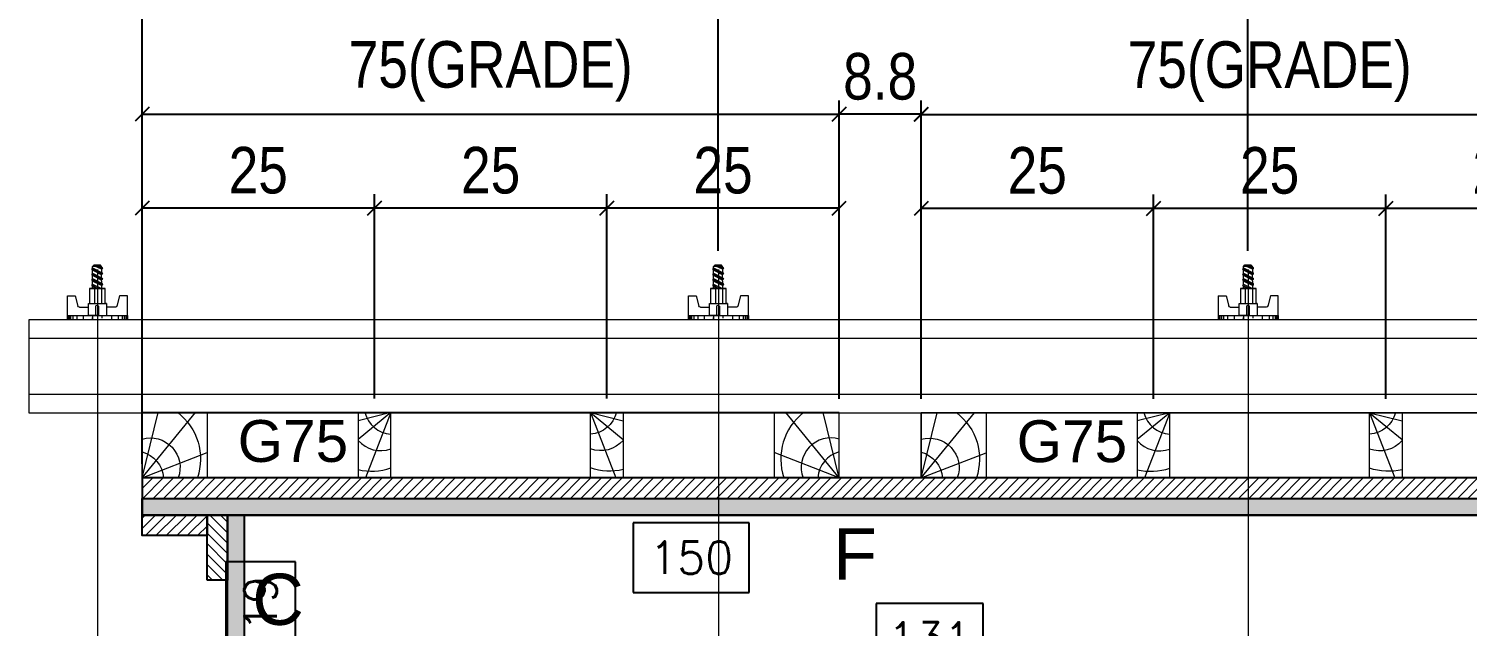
# Model space of a CAD drawing. Header units: millimetres. Extents: x 1945 to 8225, y 304 to 15137.
# Drawn here: x 5574.6 to 5884.1, y 11389.3 to 11517.7 of the extents above; entities that cross this region are included whole.
import ezdxf
from ezdxf.enums import TextEntityAlignment as Align

# ---------------------------------------------------------------- set-up
doc = ezdxf.new("R2010")
doc.units = ezdxf.units.MM
for name, color, linetype, lineweight in [('CONCRETO', 251, 'Continuous', 25), ('Hachura', 251, 'Continuous', 9), ('Madeira', 126, 'Continuous', 18), ('Perfil Metálico', 224, 'Continuous', 18)]:
    doc.layers.add(name, color=color, linetype=linetype, lineweight=lineweight)
for name, color, linetype in [('COTA', 241, 'Continuous'), ('MEIO_PONT', 93, 'Continuous'), ('Painéis', 200, 'Continuous'), ('SARRAFO', 251, 'Continuous'), ('TEXTO_GERAL', 7, 'Continuous')]:
    doc.layers.add(name, color=color, linetype=linetype)
doc.styles.add('ARIAL', font='arial.ttf')
doc.styles.add('COTA TECNICA 2X', font='techl___.ttf', dxfattribs={"height": 10})
doc.styles.add('ROMANS', font='romans.shx')
doc.styles.add('SANSSERIF', font='sas_____.pfb')
doc.dimstyles.new('Cota Seção interna', dxfattribs={"dimtxt": 7, "dimasz": 6, "dimexe": 0.18, "dimexo": 2, "dimgap": -4, "dimtad": 3, "dimdec": 1, "dimlfac": 0.5, "dimzin": 12, "dimdsep": 46, "dimtxsty": 'ROMANS', "dimblk": 'ARCHTICK', "dimcen": 0.09, "dimse1": 1, "dimse2": 1, "dimsd1": 1, "dimsd2": 1, "dimclrd": 180, "dimclre": 5, "dimclrt": 1, "dimadec": 0, "dimazin": 3, "dimtfac": 1, "dimtdec": 1, "dimtofl": 0, "dimtmove": 0, "dimatfit": 3, "dimldrblk": 'ARCHTICK', "dimfxl": 1, "dimtolj": 1, "dimtzin": 0, "dimarcsym": 0})
doc.dimstyles.new('SECAO PILAR', dxfattribs={"dimtxt": 10, "dimasz": 3, "dimexe": 3, "dimexo": 3, "dimgap": 3, "dimtad": 1, "dimdec": 1, "dimlfac": 0.5, "dimzin": 12, "dimdsep": 46, "dimtxsty": 'COTA TECNICA 2X', "dimblk1": 'OBLIQUE', "dimblk2": 'OBLIQUE', "dimsah": 1, "dimcen": 0.9, "dimclrd": 256, "dimclre": 256, "dimclrt": 256, "dimadec": 1, "dimazin": 3, "dimtfac": 1, "dimtdec": 1, "dimtmove": 0, "dimatfit": 3, "dimfxl": 1, "dimtolj": 1, "dimtzin": 12, "dimarcsym": 0})

# ---------------------------------------------------------------- blocks, each defined once
blk = doc.blocks.new('*D548')
at = {"layer": 'COTA', "color": 180, "lineweight": -2, "transparency": 16777216}
for p, q in [((5632.02, 11403.15), (5617.02, 11403.15)), ((5617.02, 11403.15), (5617.02, 11385.15)), ((5632.02, 11385.15), (5632.02, 11403.15)), ((5617.02, 11385.15), (5632.02, 11385.15))]:
    blk.add_line(p, q, dxfattribs=at)
at = {"layer": 'Defpoints', "color": 0, "transparency": 16777216}
for p in [(5621.02, 11413.15), (5636.02, 11413.15), (5621.02, 11375.15)]:
    blk.add_point(p, dxfattribs=at)
at = {"layer": 'COTA', "color": 1, "transparency": 16777216, "insert": (5624.52, 11394.15), "char_height": 7, "attachment_point": 5, "rotation": 90, "style": 'ROMANS'}
blk.add_mtext('\\A1;19', dxfattribs=at)
blk = doc.blocks.new('_ArchTick')
at = {"color": 0, "linetype": 'ByBlock', "const_width": 0.15}
blk.add_lwpolyline([(-0.5, -0.5), (0.5, 0.5)], dxfattribs=at)
blk = doc.blocks.new('C')
at = {"layer": 'Hachura', "color": 0}
for p, q in [((0, 3.22), (0, -3.22)), ((0.45, 3.22), (0, 3.22)), ((0.46, 3.16), (0, 3.16)), ((0.45, -3.23), (0.45, 3.22)), ((0.45, 3.22), (2.58, 3.22)), ((2.58, 3.22), (2.58, 2.39)), ((0.46, 3.05), (0, 3.05)), ((0.46, 2.88), (0, 2.88)), ((0, 2.75), (0, -1.16)), ((0.46, 2.65), (0, 2.65)), ((0.46, 2.23), (0, 2.23)), ((1.35, 1.94), (1.35, 0.96)), ((2.58, 2.39), (1.47, 2.09)), ((0.46, 1.51), (0, 1.51)), ((0.39, 0.49), (0.17, 0.49)), ((1.74, 0.97), (0.45, 0.97)), ((1.45, 0.1), (0.45, 0.1)), ((1.74, -0.97), (1.74, 0.97)), ((1.74, 0.97), (1.74, 0.84)), ((1.74, 0.97), (1.74, 0.84)), ((1.74, 0.84), (3.35, 0.84)), ((3.35, 0.45), (1.74, 0.45)), ((3.32, 0.84), (3.32, -0.84)), ((3.35, 0.84), (3.35, -0.84)), ((3.68, 0.45), (3.35, 0.45)), ((3.84, -0.52), (3.35, 0.45)), ((3.35, 0.06), (3.67, -0.57)), ((3.68, 0.45), (4.16, -0.52)), ((3.72, 0.5), (4.25, -0.57)), ((4.37, -0.55), (3.83, 0.53)), ((4.15, 0.45), (3.93, 0.45)), ((4.42, -0.52), (3.93, 0.45)), ((4.15, 0.45), (4.26, 0.45)), ((4.26, 0.45), (4.74, -0.52)), ((4.3, 0.5), (4.83, -0.57)), ((4.95, -0.55), (4.41, 0.53)), ((4.51, 0.45), (4.84, 0.45)), ((5, -0.52), (4.51, 0.45)), ((4.84, 0.45), (5.32, -0.52)), ((4.88, 0.5), (5.41, -0.57)), ((5.53, -0.55), (4.99, 0.53)), ((5.58, -0.52), (5.09, 0.45)), ((5.42, 0.45), (5.09, 0.45)), ((5.58, -0.52), (5.09, 0.45)), ((5.42, 0.45), (5.74, -0.19)), ((5.46, 0.5), (5.74, -0.07)), ((5.74, 0.19), (5.57, 0.53)), ((5.74, 0.32), (5.68, 0.45)), ((5.68, 0.45), (5.74, 0.45)), ((5.74, 0.45), (5.9, 0.29)), ((5.74, 0.45), (5.74, -0.52)), ((5.9, -0.36), (5.9, 0.29)), ((0.45, 0), (0, 0)), ((0.46, -1.52), (0, -1.52)), ((0.08, -0.48), (0.29, -0.48)), ((0.29, -0.48), (0.4, -0.48)), ((0.45, 0), (0.45, -0.97)), ((0.45, -0.16), (1.45, -0.16)), ((0.45, -0.65), (0.45, -0.32)), ((0.45, -3.23), (0.45, -0.65)), ((0.45, -0.97), (1.74, -0.97)), ((1.35, -1.94), (1.35, -0.97)), ((3.35, -0.32), (1.74, -0.32)), ((3.35, -0.84), (1.74, -0.84)), ((3.35, -0.07), (3.58, -0.52)), ((3.35, -0.52), (3.58, -0.52)), ((3.84, -0.52), (4.16, -0.52)), ((4.42, -0.52), (4.74, -0.52)), ((4.63, -0.52), (4.74, -0.52)), ((5, -0.52), (5.32, -0.52)), ((5.58, -0.52), (5.74, -0.52)), ((5.74, -0.52), (5.9, -0.36)), ((5.74, -0.52), (5.74, -0.52)), ((0.46, -2.23), (0, -2.23)), ((0.46, -2.65), (0, -2.65)), ((0.46, -2.88), (0, -2.88)), ((0.46, -3.05), (0, -3.05)), ((2.58, -2.39), (1.47, -2.1)), ((2.58, -3.23), (2.58, -2.39)), ((0.46, -3.16), (0, -3.16)), ((0, -3.22), (2.57, -3.22))]:
    blk.add_line(p, q, dxfattribs=at)
for centre, radius, start, end in [((1.52, 1.94), 0.161, 104.7436, 180), ((1.44, -0.03), 0.129, 272.695, 87.305), ((3.81, 0.39), 0.143, 25.5688, 154.4312), ((4.39, 0.39), 0.143, 25.5688, 154.4312), ((4.97, 0.39), 0.143, 25.5688, 154.4312), ((5.55, 0.39), 0.143, 25.5688, 154.4312), ((0.17, -0.37), 0.174, 221.744, 317.8592), ((3.71, -0.4), 0.174, 222.1408, 318.256), ((4.29, -0.4), 0.174, 222.1408, 318.256), ((4.87, -0.4), 0.174, 222.1408, 318.256), ((5.45, -0.4), 0.174, 222.1408, 318.256), ((5.61, -0.4), 0.174, 317.8592, 318.256), ((1.52, -1.94), 0.161, 180, 255.2564)]:
    blk.add_arc(centre, radius, start, end, dxfattribs=at)
blk = doc.blocks.new('_Oblique')
at = {"color": 0, "linetype": 'ByBlock', "lineweight": -2}
blk.add_line((-0.5, -0.5), (0.5, 0.5), dxfattribs=at)
blk = doc.blocks.new('*D550')
at = {"layer": 'COTA', "lineweight": -2, "transparency": 16777216}
for p, q in [((5599.02, 11424.19), (5599.02, 11571.55)), ((5921.02, 11424.15), (5921.02, 11571.55)), ((5599.02, 11568.55), (5921.02, 11568.55))]:
    blk.add_line(p, q, dxfattribs=at)
at = {"layer": 'Defpoints', "color": 0, "transparency": 16777216}
for p in [(5921.02, 11568.55), (5599.02, 11421.19), (5921.02, 11421.15)]:
    blk.add_point(p, dxfattribs=at)
at = {"layer": 'COTA', "lineweight": -2, "transparency": 16777216, "xscale": 3, "yscale": 3, "zscale": 3, "rotation": 180}
blk.add_blockref('_Oblique', (5599.02, 11568.55), dxfattribs=at)
at = {"layer": 'COTA', "lineweight": -2, "transparency": 16777216, "xscale": 3, "yscale": 3, "zscale": 3}
blk.add_blockref('_Oblique', (5921.02, 11568.55), dxfattribs=at)
at = {"layer": 'COTA', "transparency": 16777216, "insert": (5760.02, 11576.66), "char_height": 10, "attachment_point": 5, "style": 'COTA TECNICA 2X'}
blk.add_mtext('\\A1;161 PAINEL', dxfattribs=at)
blk = doc.blocks.new('*D556')
at = {"layer": 'COTA', "color": 180, "lineweight": -2, "transparency": 16777216}
for p, q in [((5729.67, 11411.52), (5704.67, 11411.52)), ((5704.67, 11411.52), (5704.67, 11396.52)), ((5729.67, 11396.52), (5729.67, 11411.52)), ((5704.67, 11396.52), (5729.67, 11396.52))]:
    blk.add_line(p, q, dxfattribs=at)
at = {"layer": 'Defpoints', "color": 0, "transparency": 16777216}
for p in [(5621.02, 11413.15), (5921.02, 11413.15), (5921.02, 11392.52)]:
    blk.add_point(p, dxfattribs=at)
at = {"layer": 'COTA', "color": 1, "transparency": 16777216, "insert": (5717.17, 11404.02), "char_height": 7, "attachment_point": 5, "style": 'ROMANS'}
blk.add_mtext('\\A1;150', dxfattribs=at)
blk = doc.blocks.new('*D564')
at = {"layer": 'COTA', "lineweight": -2, "transparency": 16777216}
for p, q in [((5599.02, 11424.19), (5599.02, 11538.02)), ((5722.95, 11469.95), (5722.95, 11538.02)), ((5599.02, 11535.02), (5722.95, 11535.02))]:
    blk.add_line(p, q, dxfattribs=at)
at = {"layer": 'Defpoints', "color": 0, "transparency": 16777216}
for p in [(5722.95, 11535.02), (5722.95, 11466.95), (5599.02, 11421.19)]:
    blk.add_point(p, dxfattribs=at)
at = {"layer": 'COTA', "lineweight": -2, "transparency": 16777216, "xscale": 3, "yscale": 3, "zscale": 3, "rotation": 180}
blk.add_blockref('_Oblique', (5599.02, 11535.02), dxfattribs=at)
at = {"layer": 'COTA', "lineweight": -2, "transparency": 16777216, "xscale": 3, "yscale": 3, "zscale": 3}
blk.add_blockref('_Oblique', (5722.95, 11535.02), dxfattribs=at)
at = {"layer": 'COTA', "transparency": 16777216, "insert": (5660.99, 11543.12), "char_height": 10, "attachment_point": 5, "style": 'COTA TECNICA 2X'}
blk.add_mtext('\\A1;62', dxfattribs=at)
blk = doc.blocks.new('*D565')
at = {"layer": 'COTA', "lineweight": -2, "transparency": 16777216}
for p, q in [((5722.95, 11469.95), (5722.95, 11538.02)), ((5836.95, 11469.95), (5836.95, 11538.02)), ((5722.95, 11535.02), (5836.95, 11535.02))]:
    blk.add_line(p, q, dxfattribs=at)
at = {"layer": 'Defpoints', "color": 0, "transparency": 16777216}
for p in [(5836.95, 11535.02), (5722.95, 11466.95), (5836.95, 11466.95)]:
    blk.add_point(p, dxfattribs=at)
at = {"layer": 'COTA', "lineweight": -2, "transparency": 16777216, "xscale": 3, "yscale": 3, "zscale": 3, "rotation": 180}
blk.add_blockref('_Oblique', (5722.95, 11535.02), dxfattribs=at)
at = {"layer": 'COTA', "lineweight": -2, "transparency": 16777216, "xscale": 3, "yscale": 3, "zscale": 3}
blk.add_blockref('_Oblique', (5836.95, 11535.02), dxfattribs=at)
at = {"layer": 'COTA', "transparency": 16777216, "insert": (5779.95, 11543.13), "char_height": 10, "attachment_point": 5, "style": 'COTA TECNICA 2X'}
blk.add_mtext('\\A1;57', dxfattribs=at)
blk = doc.blocks.new('*D567')
at = {"layer": 'COTA', "color": 180, "lineweight": -2, "transparency": 16777216}
for p, q in [((5779.98, 11394.15), (5756.98, 11394.15)), ((5756.98, 11394.15), (5756.98, 11379.15)), ((5779.98, 11379.15), (5779.98, 11394.15)), ((5756.98, 11379.15), (5779.98, 11379.15))]:
    blk.add_line(p, q, dxfattribs=at)
at = {"layer": 'Defpoints', "color": 0, "transparency": 16777216}
for p in [(5621.02, 11375.15), (5621.02, 11375.15), (5883.02, 11375.15)]:
    blk.add_point(p, dxfattribs=at)
at = {"layer": 'COTA', "color": 1, "transparency": 16777216, "insert": (5768.48, 11386.65), "char_height": 7, "attachment_point": 5, "style": 'ROMANS'}
blk.add_mtext('\\A1;131', dxfattribs=at)
blk = doc.blocks.new('PONTALETE')
at = {"layer": 'Madeira'}
for q in [(2.71, 7), (7, 5.76), (7, 1.74)]:
    blk.add_line((0, 0), q, dxfattribs=at)
blk.add_lwpolyline([(0, 0), (7, 0), (7, 7), (0, 7)], close=True, dxfattribs=at)
for centre, radius, start, end in [((2.04, 0.06), 6.23, 37.2818, 109.0913), ((1.09, 0.9), 3.19, 343.603, 109.9847), ((-0.21, -0.78), 3.09, 14.6322, 86.0383)]:
    blk.add_arc(centre, radius, start, end, dxfattribs=at)
blk = doc.blocks.new('MEIO PONTALETE')
at = {"layer": 'Madeira'}
for q in [(2.71, 7), (3.5, 2.88), (3.5, 0.87)]:
    blk.add_line((0, 0), q, dxfattribs=at)
blk.add_lwpolyline([(0, 0), (3.5, 0), (3.5, 7), (0, 7)], close=True, dxfattribs=at)
for centre, radius, start, end in [((2.04, 0.06), 6.23, 76.4499, 109.0913), ((1.09, 0.9), 3.19, 40.9063, 109.9847), ((-0.21, -0.78), 3.09, 14.6322, 86.0383)]:
    blk.add_arc(centre, radius, start, end, dxfattribs=at)
blk = doc.blocks.new('*D583')
at = {"layer": 'COTA', "lineweight": -2, "transparency": 16777216}
for p, q in [((5866.62, 11438.15), (5866.62, 11482.08)), ((5916.62, 11438.15), (5916.62, 11482.08)), ((5916.62, 11479.08), (5866.62, 11479.08))]:
    blk.add_line(p, q, dxfattribs=at)
at = {"layer": 'Defpoints', "color": 0, "transparency": 16777216}
for p in [(5866.62, 11479.08), (5866.62, 11435.15), (5916.62, 11435.15)]:
    blk.add_point(p, dxfattribs=at)
at = {"layer": 'COTA', "lineweight": -2, "transparency": 16777216, "xscale": 3, "yscale": 3, "zscale": 3, "rotation": 180}
blk.add_blockref('_Oblique', (5866.62, 11479.08), dxfattribs=at)
at = {"layer": 'COTA', "lineweight": -2, "transparency": 16777216, "xscale": 3, "yscale": 3, "zscale": 3}
blk.add_blockref('_Oblique', (5916.62, 11479.08), dxfattribs=at)
at = {"layer": 'COTA', "transparency": 16777216, "insert": (5891.62, 11487.19), "char_height": 10, "attachment_point": 5, "style": 'COTA TECNICA 2X'}
blk.add_mtext('\\A1;25', dxfattribs=at)
blk = doc.blocks.new('*D584')
at = {"layer": 'COTA', "lineweight": -2, "transparency": 16777216}
for p, q in [((5816.62, 11438.15), (5816.62, 11482.08)), ((5866.62, 11438.15), (5866.62, 11482.08)), ((5866.62, 11479.08), (5816.62, 11479.08))]:
    blk.add_line(p, q, dxfattribs=at)
at = {"layer": 'Defpoints', "color": 0, "transparency": 16777216}
for p in [(5816.62, 11479.08), (5816.62, 11435.15), (5866.62, 11435.15)]:
    blk.add_point(p, dxfattribs=at)
at = {"layer": 'COTA', "lineweight": -2, "transparency": 16777216, "xscale": 3, "yscale": 3, "zscale": 3, "rotation": 180}
blk.add_blockref('_Oblique', (5816.62, 11479.08), dxfattribs=at)
at = {"layer": 'COTA', "lineweight": -2, "transparency": 16777216, "xscale": 3, "yscale": 3, "zscale": 3}
blk.add_blockref('_Oblique', (5866.62, 11479.08), dxfattribs=at)
at = {"layer": 'COTA', "transparency": 16777216, "insert": (5841.62, 11487.19), "char_height": 10, "attachment_point": 5, "style": 'COTA TECNICA 2X'}
blk.add_mtext('\\A1;25', dxfattribs=at)
blk = doc.blocks.new('*D844')
at = {"layer": 'COTA', "lineweight": -2, "transparency": 16777216}
for p, q in [((5766.62, 11438.15), (5766.62, 11482.08)), ((5816.62, 11438.15), (5816.62, 11482.08)), ((5816.62, 11479.08), (5766.62, 11479.08))]:
    blk.add_line(p, q, dxfattribs=at)
at = {"layer": 'Defpoints', "color": 0, "transparency": 16777216}
for p in [(5766.62, 11479.08), (5766.62, 11435.15), (5816.62, 11435.15)]:
    blk.add_point(p, dxfattribs=at)
at = {"layer": 'COTA', "lineweight": -2, "transparency": 16777216, "xscale": 3, "yscale": 3, "zscale": 3, "rotation": 180}
blk.add_blockref('_Oblique', (5766.62, 11479.08), dxfattribs=at)
at = {"layer": 'COTA', "lineweight": -2, "transparency": 16777216, "xscale": 3, "yscale": 3, "zscale": 3}
blk.add_blockref('_Oblique', (5816.62, 11479.08), dxfattribs=at)
at = {"layer": 'COTA', "transparency": 16777216, "insert": (5791.62, 11487.19), "char_height": 10, "attachment_point": 5, "style": 'COTA TECNICA 2X'}
blk.add_mtext('\\A1;25', dxfattribs=at)
blk = doc.blocks.new('*D845')
at = {"layer": 'COTA', "lineweight": -2, "transparency": 16777216}
for p, q in [((5766.62, 11438.15), (5766.62, 11502.27)), ((5916.62, 11438.12), (5916.62, 11502.27)), ((5766.62, 11499.27), (5916.62, 11499.27))]:
    blk.add_line(p, q, dxfattribs=at)
at = {"layer": 'Defpoints', "color": 0, "transparency": 16777216}
for p in [(5916.62, 11499.27), (5766.62, 11435.15), (5916.62, 11435.12)]:
    blk.add_point(p, dxfattribs=at)
at = {"layer": 'COTA', "lineweight": -2, "transparency": 16777216, "xscale": 3, "yscale": 3, "zscale": 3, "rotation": 180}
blk.add_blockref('_Oblique', (5766.62, 11499.27), dxfattribs=at)
at = {"layer": 'COTA', "lineweight": -2, "transparency": 16777216, "xscale": 3, "yscale": 3, "zscale": 3}
blk.add_blockref('_Oblique', (5916.62, 11499.27), dxfattribs=at)
at = {"layer": 'COTA', "transparency": 16777216, "insert": (5841.62, 11508.49), "char_height": 10, "attachment_point": 5, "style": 'COTA TECNICA 2X'}
blk.add_mtext('\\A1;75(GRADE)', dxfattribs=at)
blk = doc.blocks.new('*D846')
at = {"layer": 'COTA', "lineweight": -2, "transparency": 16777216}
for p, q in [((5699.02, 11438.19), (5699.02, 11482.12)), ((5749.02, 11438.19), (5749.02, 11482.12)), ((5749.02, 11479.12), (5699.02, 11479.12))]:
    blk.add_line(p, q, dxfattribs=at)
at = {"layer": 'Defpoints', "color": 0, "transparency": 16777216}
for p in [(5699.02, 11479.12), (5699.02, 11435.19), (5749.02, 11435.19)]:
    blk.add_point(p, dxfattribs=at)
at = {"layer": 'COTA', "lineweight": -2, "transparency": 16777216, "xscale": 3, "yscale": 3, "zscale": 3, "rotation": 180}
blk.add_blockref('_Oblique', (5699.02, 11479.12), dxfattribs=at)
at = {"layer": 'COTA', "lineweight": -2, "transparency": 16777216, "xscale": 3, "yscale": 3, "zscale": 3}
blk.add_blockref('_Oblique', (5749.02, 11479.12), dxfattribs=at)
at = {"layer": 'COTA', "transparency": 16777216, "insert": (5724.02, 11487.23), "char_height": 10, "attachment_point": 5, "style": 'COTA TECNICA 2X'}
blk.add_mtext('\\A1;25', dxfattribs=at)
blk = doc.blocks.new('*D847')
at = {"layer": 'COTA', "lineweight": -2, "transparency": 16777216}
for p, q in [((5649.02, 11438.19), (5649.02, 11482.12)), ((5699.02, 11438.19), (5699.02, 11482.12)), ((5699.02, 11479.12), (5649.02, 11479.12))]:
    blk.add_line(p, q, dxfattribs=at)
at = {"layer": 'Defpoints', "color": 0, "transparency": 16777216}
for p in [(5649.02, 11479.12), (5649.02, 11435.19), (5699.02, 11435.19)]:
    blk.add_point(p, dxfattribs=at)
at = {"layer": 'COTA', "lineweight": -2, "transparency": 16777216, "xscale": 3, "yscale": 3, "zscale": 3, "rotation": 180}
blk.add_blockref('_Oblique', (5649.02, 11479.12), dxfattribs=at)
at = {"layer": 'COTA', "lineweight": -2, "transparency": 16777216, "xscale": 3, "yscale": 3, "zscale": 3}
blk.add_blockref('_Oblique', (5699.02, 11479.12), dxfattribs=at)
at = {"layer": 'COTA', "transparency": 16777216, "insert": (5674.02, 11487.23), "char_height": 10, "attachment_point": 5, "style": 'COTA TECNICA 2X'}
blk.add_mtext('\\A1;25', dxfattribs=at)
blk = doc.blocks.new('*D848')
at = {"layer": 'COTA', "lineweight": -2, "transparency": 16777216}
for p, q in [((5599.02, 11438.19), (5599.02, 11482.12)), ((5649.02, 11438.19), (5649.02, 11482.12)), ((5649.02, 11479.12), (5599.02, 11479.12))]:
    blk.add_line(p, q, dxfattribs=at)
at = {"layer": 'Defpoints', "color": 0, "transparency": 16777216}
for p in [(5599.02, 11479.12), (5599.02, 11435.19), (5649.02, 11435.19)]:
    blk.add_point(p, dxfattribs=at)
at = {"layer": 'COTA', "lineweight": -2, "transparency": 16777216, "xscale": 3, "yscale": 3, "zscale": 3, "rotation": 180}
blk.add_blockref('_Oblique', (5599.02, 11479.12), dxfattribs=at)
at = {"layer": 'COTA', "lineweight": -2, "transparency": 16777216, "xscale": 3, "yscale": 3, "zscale": 3}
blk.add_blockref('_Oblique', (5649.02, 11479.12), dxfattribs=at)
at = {"layer": 'COTA', "transparency": 16777216, "insert": (5624.02, 11487.23), "char_height": 10, "attachment_point": 5, "style": 'COTA TECNICA 2X'}
blk.add_mtext('\\A1;25', dxfattribs=at)
blk = doc.blocks.new('*D849')
at = {"layer": 'COTA', "lineweight": -2, "transparency": 16777216}
for p, q in [((5599.02, 11438.19), (5599.02, 11502.31)), ((5749.02, 11438.16), (5749.02, 11502.31)), ((5599.02, 11499.31), (5749.02, 11499.31))]:
    blk.add_line(p, q, dxfattribs=at)
at = {"layer": 'Defpoints', "color": 0, "transparency": 16777216}
for p in [(5749.02, 11499.31), (5599.02, 11435.19), (5749.02, 11435.16)]:
    blk.add_point(p, dxfattribs=at)
at = {"layer": 'COTA', "lineweight": -2, "transparency": 16777216, "xscale": 3, "yscale": 3, "zscale": 3, "rotation": 180}
blk.add_blockref('_Oblique', (5599.02, 11499.31), dxfattribs=at)
at = {"layer": 'COTA', "lineweight": -2, "transparency": 16777216, "xscale": 3, "yscale": 3, "zscale": 3}
blk.add_blockref('_Oblique', (5749.02, 11499.31), dxfattribs=at)
at = {"layer": 'COTA', "transparency": 16777216, "insert": (5674.02, 11508.53), "char_height": 10, "attachment_point": 5, "style": 'COTA TECNICA 2X'}
blk.add_mtext('\\A1;75(GRADE)', dxfattribs=at)
blk = doc.blocks.new('*D1603')
at = {"layer": 'COTA', "lineweight": -2, "transparency": 16777216}
for p, q in [((5749.02, 11438.19), (5749.02, 11502.31)), ((5766.62, 11438.15), (5766.62, 11502.31)), ((5766.62, 11499.31), (5749.02, 11499.31))]:
    blk.add_line(p, q, dxfattribs=at)
at = {"layer": 'Defpoints', "color": 0, "transparency": 16777216}
for p in [(5749.02, 11499.31), (5749.02, 11435.19), (5766.62, 11435.15)]:
    blk.add_point(p, dxfattribs=at)
at = {"layer": 'COTA', "lineweight": -2, "transparency": 16777216, "xscale": 3, "yscale": 3, "zscale": 3, "rotation": 180}
blk.add_blockref('_Oblique', (5749.02, 11499.31), dxfattribs=at)
at = {"layer": 'COTA', "lineweight": -2, "transparency": 16777216, "xscale": 3, "yscale": 3, "zscale": 3}
blk.add_blockref('_Oblique', (5766.62, 11499.31), dxfattribs=at)
at = {"layer": 'COTA', "transparency": 16777216, "insert": (5757.82, 11507.41), "char_height": 10, "attachment_point": 5, "style": 'COTA TECNICA 2X'}
blk.add_mtext('\\A1;8.8', dxfattribs=at)

msp = doc.modelspace()

# ---------------------------------------------------------------- hatches: boundary and pattern name
at = {"layer": 'Hachura'}
h = msp.add_hatch(dxfattribs=at)
h.set_pattern_fill('ANSI31', color=256, scale=0.5, angle=360, style=0)
h.set_pattern_definition([(45, (14886.6697, 33541.5395), (-1.12253202, 1.12253202), [])])
h.paths.add_polyline_path([(5599.02, 11416.75), (5599.02, 11421.15), (5921.02, 11421.15), (5921.02, 11416.75)])
h = msp.add_hatch(color=256, dxfattribs=at)
h.dxf.hatch_style = 1
h.paths.add_polyline_path([(5599.02, 11413.15), (5599.02, 11416.75), (5921.02, 11416.75), (5921.02, 11413.15)])
h = msp.add_hatch(dxfattribs=at)
h.set_pattern_fill('ANSI31', color=256, scale=0.5, angle=360, style=0)
h.set_pattern_definition([(45, (14817.6697, 33533.5395), (-1.12253202, 1.12253202), [])])
h.paths.add_polyline_path([(5613.02, 11408.75), (5613.02, 11413.15), (5599.02, 11413.15), (5599.02, 11408.75)])
h = msp.add_hatch(dxfattribs=at)
h.set_pattern_fill('ANSI31', color=256, scale=0.5, angle=450, style=0)
h.set_pattern_definition([(135, (-17216.0903, 19775.6832), (-1.12253202, -1.12253202), [])])
h.paths.add_polyline_path([(5617.42, 11413.15), (5613.02, 11413.15), (5613.02, 11399.15), (5617.42, 11399.15)])
h = msp.add_hatch(color=256, dxfattribs=at)
h.dxf.hatch_style = 1
h.paths.add_polyline_path([(5617.42, 11413.15), (5621.02, 11413.15), (5621.02, 11375.15), (5617.42, 11375.15)])

# ---------------------------------------------------------------- linework, layer by layer
at = {"layer": 'CONCRETO', "color": 2}
msp.add_lwpolyline([(5621.02, 11413.15), (5621.02, 11375.15), (5883.02, 11375.15), (5883.02, 10949.15), (5921.02, 10949.15), (5921.02, 11413.15)], close=True, dxfattribs=at)
at = {"layer": 'Hachura'}
for p, q in [((5589.42, 11465.95), (5589.41, 11326.15)), ((5723.02, 11465.92), (5723.01, 11326.12)), ((5837.02, 11465.92), (5837.01, 11326.12))]:
    msp.add_line(p, q, dxfattribs=at)
at = {"layer": 'Madeira'}
for points in [[(5749.02, 11421.19), (5749.02, 11435.19), (5599.02, 11435.19), (5599.02, 11421.19)], [(5916.62, 11421.15), (5916.62, 11435.15), (5766.62, 11435.15), (5766.62, 11421.15)]]:
    msp.add_lwpolyline(points, close=True, dxfattribs=at)
at = {"layer": 'Painéis'}
for points in [[(5921.02, 11413.15), (5599.02, 11413.15), (5599.02, 11416.75), (5921.02, 11416.75)], [(5617.42, 11413.15), (5621.02, 11413.15), (5621.02, 11375.15), (5617.42, 11375.15)]]:
    msp.add_lwpolyline(points, close=True, dxfattribs=at)
at = {"layer": 'Perfil Metálico'}
for points in [[(5968.92, 11435.15), (5968.92, 11455.15), (5574.65, 11455.15), (5574.65, 11435.15)], [(5574.65, 11451.15), (5574.65, 11439.15), (5968.92, 11439.15), (5968.92, 11451.15)]]:
    msp.add_lwpolyline(points, close=True, dxfattribs=at)
at = {"layer": 'SARRAFO'}
msp.add_line((5921.02, 11421.15), (5599.02, 11421.19), dxfattribs=at)
msp.add_lwpolyline([(5599.02, 11421.19), (5599.02, 11413.15), (5921.02, 11413.15), (5921.02, 11421.15)], dxfattribs=at)
for points in [[(5599.02, 11413.15), (5613.02, 11413.15), (5613.02, 11408.75), (5599.02, 11408.75)], [(5613.02, 11399.15), (5613.02, 11413.15), (5617.42, 11413.15), (5617.42, 11399.15)]]:
    msp.add_lwpolyline(points, close=True, dxfattribs=at)

# ---------------------------------------------------------------- block references
at = {"layer": 'Hachura', "linetype": 'Continuous', "xscale": -2, "yscale": 2, "zscale": 2, "rotation": 270}
for p in [(5589.42, 11455.15), (5723.02, 11455.15), (5837.02, 11455.15)]:
    msp.add_blockref('C', p, dxfattribs=at)
at = {"layer": 'MEIO_PONT'}
for name, p, xscale, yscale, zscale, rotation in [('PONTALETE', (5599.02, 11421.19), -2, 2, 2, 270.0000000000001), ('MEIO PONTALETE', (5652.52, 11435.19), 1.999999997962732, 1.999999997962732, 1.999999997962732, 180), ('MEIO PONTALETE', (5695.52, 11435.19), -1.999999997962732, 1.999999997962732, 1.999999997962732, 180), ('PONTALETE', (5749.02, 11421.19), 2, 2, 2, 90.00000000000001), ('PONTALETE', (5766.62, 11421.15), -2, 2, 2, 270.0000000000001), ('MEIO PONTALETE', (5820.12, 11435.15), 1.999999997962732, 1.999999997962732, 1.999999997962732, 180), ('MEIO PONTALETE', (5863.12, 11435.15), -1.999999997962732, 1.999999997962732, 1.999999997962732, 180)]:
    msp.add_blockref(name, p, dxfattribs=dict(at, xscale=xscale, yscale=yscale, zscale=zscale, rotation=rotation))

# ---------------------------------------------------------------- texts
at = {"layer": 'TEXTO_GERAL', "color": 0, "linetype": 'Continuous', "style": 'SANSSERIF'}
for p in [(5619.6, 11429.09), (5787.2, 11429.04)]:
    msp.add_text('G75', height=9, dxfattribs=at).set_placement(p, align=Align.MIDDLE_LEFT)
at = {"layer": 'TEXTO_GERAL', "style": 'ARIAL'}
for s, p in [('F', (5752.43, 11404.82)), ('C', (5628.27, 11395.07))]:
    msp.add_text(s, height=11, dxfattribs=at).set_placement(p, align=Align.MIDDLE_CENTER)

# ---------------------------------------------------------------- dimensions: what is measured, and where the dimension line sits
at = {"layer": 'COTA'}
dim = msp.add_linear_dim(base=(5921.02, 11568.55), p1=(5599.02, 11421.19), p2=(5921.02, 11421.15), text='<> PAINEL', dimstyle='SECAO PILAR', dxfattribs=at)
dim.commit()
dim.dimension.update_dxf_attribs({"geometry": '*D550', "text_midpoint": (5760.02, 11576.66)})
for base, p1, p2, picture, middle in [((5722.95, 11535.02), (5599.02, 11421.19), (5722.95, 11466.95), '*D564', (5660.99, 11543.12)), ((5836.95, 11535.02), (5722.95, 11466.95), (5836.95, 11466.95), '*D565', (5779.95, 11543.13)), ((5599.02, 11479.12), (5649.02, 11435.19), (5599.02, 11435.19), '*D848', (5624.02, 11487.23)), ((5649.02, 11479.12), (5699.02, 11435.19), (5649.02, 11435.19), '*D847', (5674.02, 11487.23)), ((5699.02, 11479.12), (5749.02, 11435.19), (5699.02, 11435.19), '*D846', (5724.02, 11487.23)), ((5766.62, 11479.08), (5816.62, 11435.15), (5766.62, 11435.15), '*D844', (5791.62, 11487.19)), ((5816.62, 11479.08), (5866.62, 11435.15), (5816.62, 11435.15), '*D584', (5841.62, 11487.19)), ((5866.62, 11479.08), (5916.62, 11435.15), (5866.62, 11435.15), '*D583', (5891.62, 11487.19))]:
    dim = msp.add_linear_dim(base=base, p1=p1, p2=p2, angle=180, dimstyle='SECAO PILAR', dxfattribs=at)
    dim.commit()
    dim.dimension.update_dxf_attribs({"geometry": picture, "text_midpoint": middle})
for base, p1, p2, picture, middle in [((5749.02, 11499.31), (5599.02, 11435.19), (5749.02, 11435.16), '*D849', (5674.02, 11508.53)), ((5916.62, 11499.27), (5766.62, 11435.15), (5916.62, 11435.12), '*D845', (5841.62, 11508.49))]:
    dim = msp.add_linear_dim(base=base, p1=p1, p2=p2, angle=180, text='<>(GRADE)', dimstyle='SECAO PILAR', dxfattribs=at)
    dim.commit()
    dim.dimension.update_dxf_attribs({"geometry": picture, "text_midpoint": middle})
for base, p1, p2, angle, dimstyle, picture, middle in [((5749.02, 11499.31), (5766.62, 11435.15), (5749.02, 11435.19), 180, 'SECAO PILAR', '*D1603', (5757.82, 11499.31)), ((5636.02, 11413.15), (5621.02, 11375.15), (5621.02, 11413.15), 90, 'Cota Seção interna', '*D548', (5636.02, 11394.15)), ((5921.02, 11392.52), (5621.02, 11413.15), (5921.02, 11413.15), 180, 'Cota Seção interna', '*D556', (5717.17, 11392.52)), ((5621.02, 11375.15), (5883.02, 11375.15), (5621.02, 11375.15), 180, 'Cota Seção interna', '*D567', (5768.48, 11375.15))]:
    dim = msp.add_linear_dim(base=base, p1=p1, p2=p2, angle=angle, dimstyle=dimstyle, dxfattribs=at)
    dim.commit()
    dim.dimension.update_dxf_attribs({"geometry": picture, "text_midpoint": middle, "dimtype": 160})

doc.saveas('drawing.dxf')
